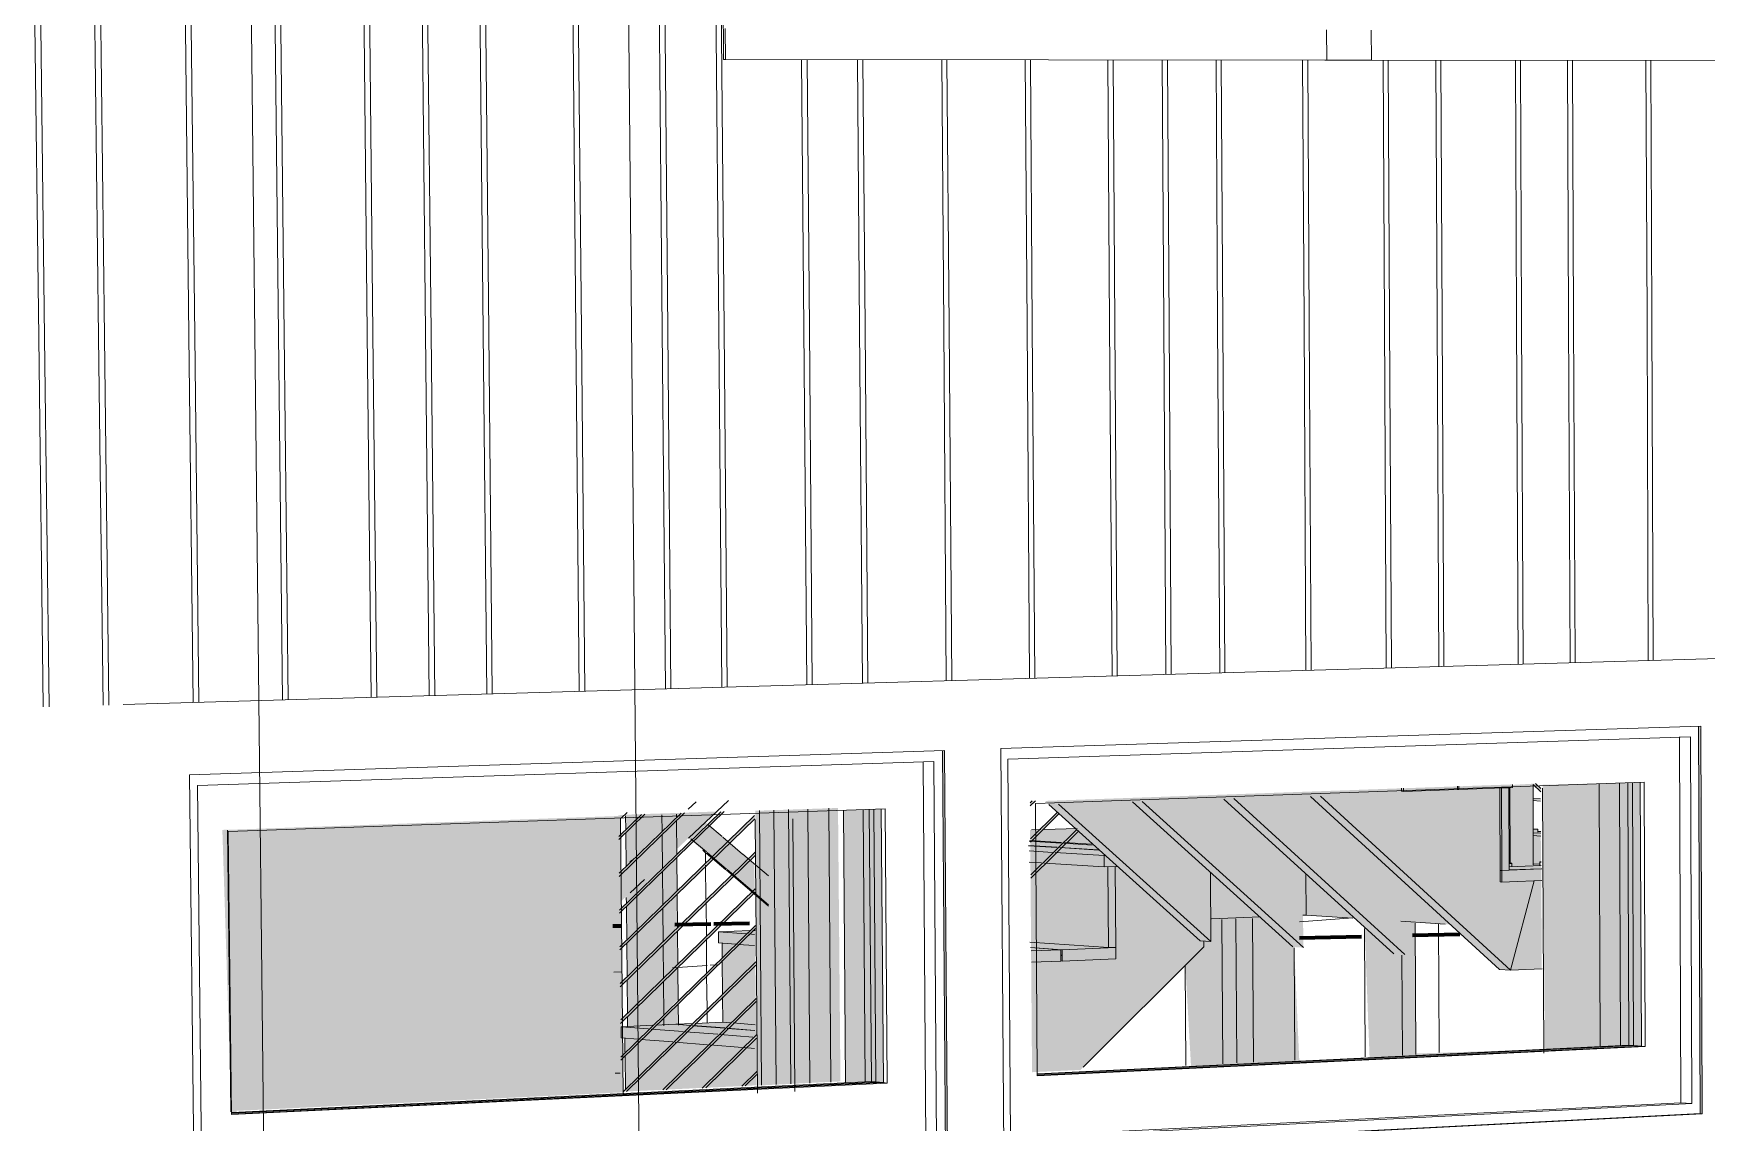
# Model space of a CAD drawing. Header units: inches. Extents: x 5690 to 5695, y -585 to 907.
# Drawn here: x 5692.9158 to 5693.0395, y -584.2429 to -584.1623 of the extents above; entities that cross this region are included whole.
import ezdxf

# ---------------------------------------------------------------- set-up
doc = ezdxf.new("R2010")
doc.units = ezdxf.units.IN
doc.header["$MEASUREMENT"] = 0
for name, color, linetype, lineweight in [('A-FLOR-HRAL', 11, 'Continuous', 9), ('A-GLAZ-2', 151, 'Continuous', 9), ('A-GLAZ-CURT', 52, 'Continuous', 9), ('A-GLAZ-CWMG', 51, 'Continuous', 9), ('A-WALL', 113, 'Continuous', 13), ('A-WALL-PATT-1', 111, 'Continuous', 9), ('C-TOPO', 7, 'Continuous', 9), ('C-TOPO-MAJR', 7, 'Continuous', 70), ('G-ANNO-SYMB-1', 111, 'Continuous', 9), ('I-WALL', 2, 'Continuous', 13), ('I-WALL-1', 2, 'Continuous', 9), ('Q-CASE', 31, 'Continuous', 9), ('S-BEAM', 12, 'Continuous', 9), ('S-COLS', 52, 'Continuous', 9), ('S-STRS', 31, 'Continuous', 9)]:
    doc.layers.add(name, color=color, linetype=linetype, lineweight=lineweight)
doc.layers.add('A-GLAZ-1', color=151, linetype='Continuous', lineweight=13, transparency=0.75)

# ---------------------------------------------------------------- blocks, each defined once
blk = doc.blocks.new('FP_96-3D View 1 Copy 1 Copy 1')
at = {"layer": 'A-WALL-PATT-1'}
for p, q in [((-4883.5416, -584.22362), (-4883.54161, -584.2229)), ((-4883.54158, -584.22633), (-4883.5416, -584.22382)), ((-4883.54155, -584.22904), (-4883.54157, -584.22653)), ((-4883.48735, -584.2375), (-4883.4874, -584.22814)), ((-4883.54153, -584.23175), (-4883.54155, -584.22924)), ((-4883.5415, -584.23446), (-4883.54153, -584.23197)), ((-4883.5415, -584.23548), (-4883.5415, -584.23465)), ((-4883.48735, -584.2375), (-4883.48735, -584.2375)), ((-4883.48735, -584.23767), (-4883.48735, -584.2375)), ((-4883.52745, -584.25407), (-4883.52746, -584.25353))]:
    blk.add_line(p, q, dxfattribs=at)
blk = doc.blocks.new('FP_98-3D View 1 Copy 1 Copy 1')
at = {"layer": 'A-WALL-PATT-1'}
for p, q in [((-4883.59093, -584.1848), (-4883.59133, -584.15246)), ((-4883.5905, -584.18479), (-4883.59089, -584.15246)), ((-4883.5865, -584.18474), (-4883.58688, -584.15249)), ((-4883.58607, -584.18474), (-4883.58645, -584.1525)), ((-4883.5906, -584.21212), (-4883.59093, -584.1848)), ((-4883.59093, -584.1848), (-4883.59093, -584.1848)), ((-4883.59017, -584.21211), (-4883.5905, -584.18479)), ((-4883.5905, -584.18479), (-4883.5905, -584.18479)), ((-4883.58617, -584.21199), (-4883.5865, -584.18474)), ((-4883.5865, -584.18474), (-4883.5865, -584.18474)), ((-4883.58575, -584.21198), (-4883.58607, -584.18474)), ((-4883.58607, -584.18474), (-4883.58607, -584.18474))]:
    blk.add_line(p, q, dxfattribs=at)
blk = doc.blocks.new('FP_112-3D View 1 Copy 1 Copy 1')
at = {"layer": 'A-WALL-PATT-1'}
for p, q in [((-4883.57982, -584.18467), (-4883.58018, -584.15255)), ((-4883.57939, -584.18466), (-4883.57976, -584.15255)), ((-4883.5732, -584.18459), (-4883.57355, -584.15261)), ((-4883.57278, -584.18458), (-4883.57312, -584.15261)), ((-4883.56663, -584.18451), (-4883.56696, -584.15267)), ((-4883.56621, -584.18451), (-4883.56654, -584.15267)), ((-4883.56233, -584.18446), (-4883.56265, -584.1527)), ((-4883.56191, -584.18446), (-4883.56224, -584.15271)), ((-4883.55805, -584.18441), (-4883.55836, -584.15274)), ((-4883.55764, -584.18441), (-4883.55795, -584.15274)), ((-4883.5512, -584.18433), (-4883.5515, -584.1528)), ((-4883.55079, -584.18433), (-4883.55109, -584.1528)), ((-4883.54482, -584.18426), (-4883.5451, -584.15285)), ((-4883.54441, -584.18425), (-4883.54469, -584.15286)), ((-4883.54063, -584.18421), (-4883.5409, -584.15289)), ((-4883.54023, -584.1842), (-4883.5405, -584.15289)), ((-4883.53433, -584.18413), (-4883.5345, -584.16424)), ((-4883.53393, -584.18413), (-4883.5341, -584.16424)), ((-4883.53021, -584.18409), (-4883.53036, -584.16424)), ((-4883.52981, -584.18408), (-4883.52997, -584.16424)), ((-4883.52399, -584.18401), (-4883.52414, -584.16425)), ((-4883.5236, -584.18401), (-4883.52375, -584.16425)), ((-4883.51783, -584.18394), (-4883.51797, -584.16426)), ((-4883.51744, -584.18394), (-4883.51758, -584.16426)), ((-4883.51172, -584.18387), (-4883.51185, -584.16426)), ((-4883.51133, -584.18387), (-4883.51146, -584.16426)), ((-4883.50771, -584.18382), (-4883.50783, -584.16427)), ((-4883.50732, -584.18382), (-4883.50745, -584.16427)), ((-4883.50373, -584.18378), (-4883.50384, -584.16427)), ((-4883.50334, -584.18377), (-4883.50346, -584.16427)), ((-4883.49734, -584.1837), (-4883.49745, -584.16428)), ((-4883.49696, -584.1837), (-4883.49707, -584.16428)), ((-4883.49139, -584.18363), (-4883.49149, -584.16429)), ((-4883.49101, -584.18363), (-4883.49111, -584.16429)), ((-4883.48749, -584.18359), (-4883.48759, -584.16429)), ((-4883.48712, -584.18358), (-4883.48721, -584.1643)), ((-4883.48162, -584.18352), (-4883.48171, -584.1643)), ((-4883.48125, -584.18351), (-4883.48133, -584.1643)), ((-4883.47777, -584.18347), (-4883.47785, -584.16431)), ((-4883.4774, -584.18347), (-4883.47748, -584.16431)), ((-4883.47197, -584.18341), (-4883.47205, -584.16431)), ((-4883.47161, -584.1834), (-4883.47168, -584.16431)), ((-4883.54458, -584.21079), (-4883.54482, -584.18426)), ((-4883.54482, -584.18426), (-4883.54482, -584.18426)), ((-4883.54417, -584.21078), (-4883.54441, -584.18425)), ((-4883.54441, -584.18425), (-4883.54441, -584.18425)), ((-4883.5404, -584.21067), (-4883.54063, -584.18421)), ((-4883.54063, -584.18421), (-4883.54063, -584.18421)), ((-4883.54, -584.21066), (-4883.54023, -584.1842)), ((-4883.54023, -584.1842), (-4883.54023, -584.1842)), ((-4883.53412, -584.21049), (-4883.53433, -584.18413)), ((-4883.53433, -584.18413), (-4883.53433, -584.18413)), ((-4883.53372, -584.21048), (-4883.53393, -584.18413)), ((-4883.53393, -584.18413), (-4883.53393, -584.18413)), ((-4883.53, -584.21037), (-4883.53021, -584.18409)), ((-4883.53021, -584.18409), (-4883.53021, -584.18409)), ((-4883.5296, -584.21036), (-4883.52981, -584.18408)), ((-4883.52981, -584.18408), (-4883.52981, -584.18408)), ((-4883.5238, -584.2102), (-4883.52399, -584.18401)), ((-4883.52399, -584.18401), (-4883.52399, -584.18401)), ((-4883.5234, -584.21018), (-4883.5236, -584.18401)), ((-4883.5236, -584.18401), (-4883.5236, -584.18401)), ((-4883.51765, -584.21002), (-4883.51783, -584.18394)), ((-4883.51783, -584.18394), (-4883.51783, -584.18394)), ((-4883.51726, -584.21001), (-4883.51744, -584.18394)), ((-4883.51744, -584.18394), (-4883.51744, -584.18394)), ((-4883.51154, -584.20984), (-4883.51172, -584.18387)), ((-4883.51172, -584.18387), (-4883.51172, -584.18387)), ((-4883.51116, -584.20983), (-4883.51133, -584.18387)), ((-4883.51133, -584.18387), (-4883.51133, -584.18387)), ((-4883.50755, -584.20973), (-4883.50771, -584.18382)), ((-4883.50771, -584.18382), (-4883.50771, -584.18382)), ((-4883.50716, -584.20972), (-4883.50732, -584.18382)), ((-4883.50732, -584.18382), (-4883.50732, -584.18382)), ((-4883.50357, -584.20961), (-4883.50373, -584.18378)), ((-4883.50373, -584.18378), (-4883.50373, -584.18378)), ((-4883.50319, -584.2096), (-4883.50334, -584.18377)), ((-4883.50334, -584.18377), (-4883.50334, -584.18377)), ((-4883.4972, -584.20943), (-4883.49734, -584.1837)), ((-4883.49734, -584.1837), (-4883.49734, -584.1837)), ((-4883.49682, -584.20942), (-4883.49696, -584.1837)), ((-4883.49696, -584.1837), (-4883.49696, -584.1837)), ((-4883.49126, -584.20926), (-4883.49139, -584.18363)), ((-4883.49139, -584.18363), (-4883.49139, -584.18363)), ((-4883.49088, -584.20925), (-4883.49101, -584.18363)), ((-4883.49101, -584.18363), (-4883.49101, -584.18363)), ((-4883.48737, -584.20914), (-4883.48749, -584.18359)), ((-4883.48749, -584.18359), (-4883.48749, -584.18359)), ((-4883.48699, -584.20913), (-4883.48712, -584.18358)), ((-4883.48712, -584.18358), (-4883.48712, -584.18358)), ((-4883.48151, -584.20898), (-4883.48162, -584.18352)), ((-4883.48162, -584.18352), (-4883.48162, -584.18352)), ((-4883.48113, -584.20896), (-4883.48125, -584.18351)), ((-4883.48125, -584.18351), (-4883.48125, -584.18351)), ((-4883.47766, -584.20886), (-4883.47777, -584.18347)), ((-4883.47777, -584.18347), (-4883.47777, -584.18347)), ((-4883.47729, -584.20885), (-4883.4774, -584.18347)), ((-4883.4774, -584.18347), (-4883.4774, -584.18347)), ((-4883.47188, -584.2087), (-4883.47197, -584.18341)), ((-4883.47197, -584.18341), (-4883.47197, -584.18341)), ((-4883.47151, -584.20869), (-4883.47161, -584.1834)), ((-4883.47161, -584.1834), (-4883.47161, -584.1834)), ((-4883.57951, -584.2118), (-4883.57982, -584.18467)), ((-4883.57982, -584.18467), (-4883.57982, -584.18467)), ((-4883.57909, -584.21179), (-4883.57939, -584.18466)), ((-4883.57939, -584.18466), (-4883.57939, -584.18466)), ((-4883.5729, -584.21161), (-4883.5732, -584.18459)), ((-4883.5732, -584.18459), (-4883.5732, -584.18459)), ((-4883.57248, -584.2116), (-4883.57278, -584.18458)), ((-4883.57278, -584.18458), (-4883.57278, -584.18458)), ((-4883.56635, -584.21142), (-4883.56663, -584.18451)), ((-4883.56663, -584.18451), (-4883.56663, -584.18451)), ((-4883.56593, -584.21141), (-4883.56621, -584.18451)), ((-4883.56621, -584.18451), (-4883.56621, -584.18451)), ((-4883.56206, -584.2113), (-4883.56233, -584.18446)), ((-4883.56233, -584.18446), (-4883.56233, -584.18446)), ((-4883.56164, -584.21129), (-4883.56191, -584.18446)), ((-4883.56191, -584.18446), (-4883.56191, -584.18446)), ((-4883.55779, -584.21118), (-4883.55805, -584.18441)), ((-4883.55805, -584.18441), (-4883.55805, -584.18441)), ((-4883.55738, -584.21116), (-4883.55764, -584.18441)), ((-4883.55764, -584.18441), (-4883.55764, -584.18441)), ((-4883.55095, -584.21098), (-4883.5512, -584.18433)), ((-4883.5512, -584.18433), (-4883.5512, -584.18433)), ((-4883.55054, -584.21097), (-4883.55079, -584.18433)), ((-4883.55079, -584.18433), (-4883.55079, -584.18433))]:
    blk.add_line(p, q, dxfattribs=at)
blk = doc.blocks.new('FP_116-3D View 1 Copy 1 Copy 1')
at = {"layer": 'S-COLS'}
for p, q in [((-4883.53746, -584.2401), (-4883.53763, -584.21979)), ((-4883.53639, -584.24005), (-4883.53656, -584.21975)), ((-4883.53531, -584.24), (-4883.53548, -584.21971)), ((-4883.53714, -584.27791), (-4883.53734, -584.25411)), ((-4883.53607, -584.27804), (-4883.53627, -584.25405)), ((-4883.53499, -584.27817), (-4883.53519, -584.25399))]:
    blk.add_line(p, q, dxfattribs=at)
blk = doc.blocks.new('FP_117-3D View 1 Copy 1 Copy 1')
at = {"layer": 'S-COLS'}
for p, q in [((-4883.53389, -584.23993), (-4883.53405, -584.21967)), ((-4883.53233, -584.23986), (-4883.5325, -584.21961)), ((-4883.53358, -584.27813), (-4883.53377, -584.25391)), ((-4883.53203, -584.27802), (-4883.53222, -584.25382)), ((-4883.53048, -584.2779), (-4883.53067, -584.25373))]:
    blk.add_line(p, q, dxfattribs=at)

msp = doc.modelspace()

# ---------------------------------------------------------------- hatches: boundary and pattern name
at = {"layer": 'A-GLAZ-1'}
h = msp.add_hatch(color=256, dxfattribs=at)
h.paths.add_polyline_path([(5692.98965, -584.23913), (5692.99324, -584.23896), (5693.00236, -584.22987), (5693.00236, -584.22942), (5693.00287, -584.22946), (5693.00284, -584.22781), (5693.00653, -584.2277), (5693.00893, -584.22987), (5693.00973, -584.22992), (5693.00969, -584.22752), (5693.00992, -584.22752), (5693.01352, -584.22775), (5693.01642, -584.23038), (5693.01723, -584.23043), (5693.0172, -584.22799), (5693.02058, -584.22821), (5693.02422, -584.23153), (5693.02505, -584.23159), (5693.02735, -584.23149), (5693.02732, -584.22408), (5693.02495, -584.22417), (5693.02495, -584.21809), (5693.0252, -584.21808), (5693.02516, -584.21785), (5692.99061, -584.21907), (5692.99282, -584.2211), (5692.99042, -584.22119), (5692.98952, -584.22212), (5692.98954, -584.22454), (5692.99293, -584.22117), (5692.99305, -584.22128), (5692.98954, -584.22477), (5692.98965, -584.23904)], flags=0)
h.paths.add_polyline_path([(5693.02723, -584.22374), (5693.02726, -584.22358), (5693.02731, -584.22358), (5693.02728, -584.22167), (5693.0267, -584.22163), (5693.02673, -584.22371), (5693.02723, -584.22374)], flags=0)
h.paths.add_polyline_path([(5692.98951, -584.22186), (5692.99017, -584.2212), (5692.9895, -584.22122), (5692.9895, -584.22141)], flags=0)
h = msp.add_hatch(color=256, dxfattribs=at)
h.paths.add_polyline_path([(5692.98955, -584.22477), (5692.99304, -584.22126), (5692.99296, -584.22118), (5692.98955, -584.22459), (5692.98955, -584.22477)], flags=0)
h.paths.add_polyline_path([(5693.02495, -584.22417), (5693.02732, -584.22408), (5693.02727, -584.22359), (5693.02724, -584.22359), (5693.02724, -584.22374), (5693.02673, -584.22371), (5693.02671, -584.22163), (5693.02728, -584.22167), (5693.02728, -584.22132), (5693.02704, -584.22129), (5693.02701, -584.22117), (5693.02672, -584.22115), (5693.02671, -584.21904), (5693.02727, -584.21903), (5693.02727, -584.21891), (5693.02671, -584.2189), (5693.02673, -584.21787), (5693.02729, -584.21832), (5693.02729, -584.21816), (5693.02681, -584.21779), (5693.02519, -584.21789), (5693.02519, -584.21808), (5693.02492, -584.21809), (5693.02495, -584.2241)], flags=0)
h.paths.add_polyline_path([(5692.98953, -584.22211), (5692.99162, -584.21998), (5692.99153, -584.2199), (5692.98953, -584.22192), (5692.98953, -584.2221)], flags=0)
h.paths.add_polyline_path([(5692.98951, -584.21944), (5692.98983, -584.21906), (5692.98965, -584.21907), (5692.98951, -584.21925), (5692.98951, -584.21944)], flags=0)
for points in [[(5692.99004, -584.23936), (5693.03472, -584.2372), (5693.03462, -584.2177), (5693.02742, -584.21788), (5693.02758, -584.23744), (5693.01805, -584.23775), (5693.018, -584.22803), (5693.01717, -584.22798), (5693.01718, -584.23041), (5693.01637, -584.23035), (5693.01425, -584.22842), (5693.01462, -584.23806), (5693.00942, -584.23831), (5693.00904, -584.22986), (5693.00889, -584.22985), (5693.00646, -584.22765), (5693.00282, -584.2278), (5693.00283, -584.22944), (5693.00232, -584.22944), (5693.00228, -584.2299), (5693.00099, -584.23119), (5693.00141, -584.23869), (5692.99004, -584.23924), (5692.99004, -584.23933)], [(5692.96935, -584.24012), (5692.97548, -584.23981), (5692.9753, -584.21959), (5692.96918, -584.2198), (5692.96935, -584.23983)], [(5692.93036, -584.24201), (5692.9594, -584.24062), (5692.95921, -584.22018), (5692.93013, -584.22121), (5692.93036, -584.24182)]]:
    msp.add_hatch(color=256, dxfattribs=at).paths.add_polyline_path(points, flags=0)
h = msp.add_hatch(color=256, dxfattribs=at)
h.paths.add_polyline_path([(5692.93043, -584.24223), (5692.97866, -584.2399), (5692.97848, -584.21966), (5692.9757, -584.21975), (5692.97586, -584.23992), (5692.93082, -584.24209), (5692.93015, -584.2212), (5692.92976, -584.22121), (5692.93043, -584.24211)], flags=0)
h.paths.add_polyline_path([(5692.95973, -584.23574), (5692.96157, -584.23566), (5692.96348, -584.23374), (5692.96345, -584.23132), (5692.95972, -584.23495), (5692.95973, -584.23571)], flags=0)
h.paths.add_polyline_path([(5692.96182, -584.23565), (5692.96349, -584.23558), (5692.96348, -584.23403), (5692.96189, -584.23559)], flags=0)
h.paths.add_polyline_path([(5692.95972, -584.23472), (5692.96345, -584.23109), (5692.96343, -584.22861), (5692.9597, -584.23224), (5692.95971, -584.23404)], flags=0)
h.paths.add_polyline_path([(5692.95969, -584.232), (5692.96343, -584.22838), (5692.96341, -584.2259), (5692.95967, -584.22952), (5692.95969, -584.23198)], flags=0)
h.paths.add_polyline_path([(5692.95967, -584.22928), (5692.9634, -584.22566), (5692.96338, -584.22318), (5692.95965, -584.2268), (5692.95966, -584.22871)], flags=0)
h.paths.add_polyline_path([(5692.95965, -584.22656), (5692.96338, -584.22295), (5692.96336, -584.22047), (5692.96011, -584.22361), (5692.96012, -584.22568), (5692.95964, -584.22613)], flags=0)
h.paths.add_polyline_path([(5692.95962, -584.22384), (5692.96336, -584.22023), (5692.96335, -584.21996), (5692.96096, -584.22004), (5692.9596, -584.22136), (5692.95961, -584.22291)], flags=0)
h.paths.add_polyline_path([(5692.9596, -584.22112), (5692.96071, -584.22005), (5692.95959, -584.22009), (5692.9596, -584.22111)], flags=0)
h = msp.add_hatch(color=256, dxfattribs=at)
h.paths.add_polyline_path([(5692.95907, -584.22666), (5692.96012, -584.22568), (5692.96011, -584.22361), (5692.95905, -584.22463), (5692.95906, -584.22553)], flags=0)
h.paths.add_polyline_path([(5692.96913, -584.22597), (5692.96908, -584.22583), (5692.96903, -584.22588)], flags=0)
h.paths.add_polyline_path([(5692.9689, -584.22577), (5692.96913, -584.22555), (5692.96911, -584.22374), (5692.96875, -584.22343), (5692.96753, -584.22461), (5692.96862, -584.22554)], flags=0)
h.paths.add_polyline_path([(5692.9674, -584.2245), (5692.96862, -584.22332), (5692.96723, -584.22217), (5692.96603, -584.22334), (5692.96731, -584.22442)], flags=0)
h.paths.add_polyline_path([(5692.9659, -584.22323), (5692.96712, -584.22205), (5692.96575, -584.22088), (5692.96453, -584.22206), (5692.96577, -584.22312)], flags=0)
h.paths.add_polyline_path([(5692.96337, -584.22264), (5692.96424, -584.22182), (5692.9644, -584.22195), (5692.96562, -584.22077), (5692.96549, -584.22066), (5692.96635, -584.21985), (5692.9639, -584.21994), (5692.96335, -584.22049), (5692.96337, -584.22218)], flags=0)
h.paths.add_polyline_path([(5692.96335, -584.22023), (5692.96365, -584.21995), (5692.96335, -584.21996)], flags=0)
h = msp.add_hatch(color=256, dxfattribs=at)
h.paths.add_polyline_path([(5692.9594, -584.24058), (5692.95969, -584.24053), (5692.96923, -584.23114), (5692.96922, -584.23097), (5692.95969, -584.24029)], flags=0)
h.paths.add_polyline_path([(5692.96234, -584.24044), (5692.96259, -584.24043), (5692.96925, -584.23384), (5692.96925, -584.23367), (5692.96297, -584.23982)], flags=0)
h.paths.add_polyline_path([(5692.96526, -584.2403), (5692.96552, -584.24029), (5692.96927, -584.23654), (5692.96927, -584.23637), (5692.96576, -584.23982)], flags=0)
h.paths.add_polyline_path([(5692.96818, -584.24016), (5692.96844, -584.24015), (5692.96929, -584.23924), (5692.96929, -584.23907), (5692.96853, -584.23982)], flags=0)
h.paths.add_polyline_path([(5692.95923, -584.23824), (5692.9692, -584.22844), (5692.9692, -584.22827), (5692.95923, -584.23806), (5692.95923, -584.23824)], flags=0)
h.paths.add_polyline_path([(5692.9592, -584.23553), (5692.96918, -584.22574), (5692.96918, -584.22557), (5692.9592, -584.23535), (5692.9592, -584.23552)], flags=0)
h.paths.add_polyline_path([(5692.95918, -584.23281), (5692.96916, -584.22303), (5692.96916, -584.22287), (5692.95918, -584.23263), (5692.95918, -584.23281)], flags=0)
h.paths.add_polyline_path([(5692.95915, -584.23009), (5692.96913, -584.22033), (5692.96913, -584.22016), (5692.95915, -584.22991), (5692.95915, -584.23009)], flags=0)
h.paths.add_polyline_path([(5692.95913, -584.22737), (5692.96681, -584.21986), (5692.96663, -584.21987), (5692.95913, -584.22719), (5692.95913, -584.22737)], flags=0)
h.paths.add_polyline_path([(5692.9591, -584.22465), (5692.96388, -584.21996), (5692.9637, -584.21997), (5692.9591, -584.22447), (5692.9591, -584.22465)], flags=0)
h.paths.add_polyline_path([(5692.95908, -584.22193), (5692.96094, -584.22006), (5692.96076, -584.22007), (5692.95908, -584.22175), (5692.95908, -584.22193)], flags=0)
h.paths.add_polyline_path([(5692.95907, -584.22054), (5692.9595, -584.22011), (5692.95906, -584.22013)], flags=0)
h = msp.add_hatch(color=256, dxfattribs=at)
h.paths.add_polyline_path([(5692.95961, -584.24056), (5692.9623, -584.24043), (5692.96921, -584.23366), (5692.96919, -584.2312), (5692.96676, -584.23357), (5692.96678, -584.23543), (5692.96476, -584.23552), (5692.95965, -584.24052)], flags=0)
h.paths.add_polyline_path([(5692.96256, -584.24042), (5692.96524, -584.24029), (5692.96925, -584.23637), (5692.96922, -584.2339), (5692.96261, -584.24037)], flags=0)
h.paths.add_polyline_path([(5692.95957, -584.24036), (5692.96451, -584.23553), (5692.96181, -584.23568), (5692.95955, -584.23788), (5692.95956, -584.23981)], flags=0)
h.paths.add_polyline_path([(5692.96549, -584.24028), (5692.96816, -584.24016), (5692.96927, -584.23907), (5692.96925, -584.2366), (5692.9659, -584.23988)], flags=0)
h.paths.add_polyline_path([(5692.96841, -584.24014), (5692.96928, -584.2401), (5692.96928, -584.2393), (5692.96875, -584.23981)], flags=0)
h.paths.add_polyline_path([(5692.95954, -584.23765), (5692.96158, -584.23566), (5692.95925, -584.23577), (5692.95927, -584.23659), (5692.95954, -584.23661), (5692.95954, -584.23742)], flags=0)
h.paths.add_polyline_path([(5692.96676, -584.23333), (5692.96919, -584.23096), (5692.96917, -584.22864), (5692.96901, -584.22865), (5692.96674, -584.23086), (5692.96676, -584.23292)], flags=0)
h.paths.add_polyline_path([(5692.96674, -584.23063), (5692.96875, -584.22866), (5692.96645, -584.22875), (5692.96646, -584.22957), (5692.96673, -584.22959), (5692.96674, -584.23046)], flags=0)
at = {"layer": 'A-WALL'}
for points in [[(5693.03921, -584.2422), (5693.03907, -584.21353), (5693.03896, -584.21354), (5693.03907, -584.24219)], [(5692.98339, -584.24509), (5692.98313, -584.21533), (5692.98303, -584.21539), (5692.98325, -584.24508)]]:
    msp.add_hatch(color=256, dxfattribs=at).paths.add_polyline_path(points, flags=0)

# ---------------------------------------------------------------- linework, layer by layer
at = {"layer": 'A-FLOR-HRAL'}
for p, q in [((5693.025, -584.21811), (5693.02502, -584.22369)), ((5693.02669, -584.21888), (5693.02727, -584.21891)), ((5693.02673, -584.2238), (5693.02671, -584.21785)), ((5693.02729, -584.21839), (5693.02671, -584.21785)), ((5693.02689, -584.21779), (5693.02729, -584.21816)), ((5692.96102, -584.22006), (5692.95908, -584.22193)), ((5692.95908, -584.2217), (5692.96076, -584.22007)), ((5692.96395, -584.21996), (5692.9591, -584.22465)), ((5692.9591, -584.22442), (5692.9637, -584.21997)), ((5692.96688, -584.21986), (5692.95913, -584.22737)), ((5692.95913, -584.22714), (5692.96663, -584.21987)), ((5692.95915, -584.22986), (5692.96913, -584.22016)), ((5692.95926, -584.22035), (5692.9597, -584.21993)), ((5692.98951, -584.2192), (5692.98966, -584.21906)), ((5692.9899, -584.21906), (5692.98951, -584.21944)), ((5692.98953, -584.22187), (5692.99153, -584.2199)), ((5692.99166, -584.22001), (5692.98953, -584.22211)), ((5693.02727, -584.21908), (5693.02669, -584.21904)), ((5692.96914, -584.2204), (5692.95915, -584.23009)), ((5692.98955, -584.22454), (5692.99296, -584.22118)), ((5692.99308, -584.2213), (5692.98955, -584.22477)), ((5693.02728, -584.22132), (5693.02704, -584.22133)), ((5693.02706, -584.22116), (5693.02706, -584.22139)), ((5693.0267, -584.22142), (5693.02728, -584.22145)), ((5693.02728, -584.22167), (5693.0267, -584.22163)), ((5692.95918, -584.23258), (5692.96916, -584.22287)), ((5692.96916, -584.2231), (5692.95918, -584.23281)), ((5693.02732, -584.22385), (5693.02495, -584.22394)), ((5693.02515, -584.22392), (5693.02515, -584.22368)), ((5693.02673, -584.22371), (5693.02724, -584.22374)), ((5693.02722, -584.22358), (5693.02722, -584.22383)), ((5693.02727, -584.22357), (5693.02731, -584.22357)), ((5693.02495, -584.22417), (5693.02732, -584.22408)), ((5692.96918, -584.22581), (5692.9592, -584.23553)), ((5692.95924, -584.23526), (5692.96918, -584.22557)), ((5692.95923, -584.23801), (5692.9692, -584.22827)), ((5692.9692, -584.22851), (5692.95923, -584.23824)), ((5692.9594, -584.24058), (5692.96922, -584.23097)), ((5692.96923, -584.23121), (5692.95965, -584.24057)), ((5692.96234, -584.24044), (5692.96925, -584.23367)), ((5692.96925, -584.23391), (5692.96259, -584.24043)), ((5692.96526, -584.2403), (5692.96927, -584.23637)), ((5692.96927, -584.23661), (5692.96552, -584.24029)), ((5692.96818, -584.24016), (5692.96929, -584.23907)), ((5692.96929, -584.23931), (5692.96844, -584.24015))]:
    msp.add_line(p, q, dxfattribs=at)
for points in [[(5693.02701, -584.22115, 0), (5693.02697, -584.22115, 0), (5693.02693, -584.22115, 0), (5693.02687, -584.22115, 0), (5693.02682, -584.22115, 0), (5693.02676, -584.22115, 0), (5693.02671, -584.22115, 0)], [(5693.02671, -584.22117, 0), (5693.02676, -584.22117, 0), (5693.02681, -584.22117, 0), (5693.02687, -584.22117, 0), (5693.02692, -584.22117, 0), (5693.02697, -584.22117, 0), (5693.02701, -584.22117, 0), (5693.02704, -584.22116, 0), (5693.02706, -584.22116, 0), (5693.02706, -584.22116, 0), (5693.02704, -584.22116, 0)], [(5693.02506, -584.22369, 0), (5693.02501, -584.22369, 0), (5693.02495, -584.22369, 0)], [(5693.02496, -584.22367, 0), (5693.02501, -584.22367, 0), (5693.02506, -584.22367, 0), (5693.02511, -584.22367, 0)], [(5693.02514, -584.22367, 0), (5693.02515, -584.22368, 0), (5693.02515, -584.22368, 0), (5693.02513, -584.22368, 0), (5693.0251, -584.22368, 0), (5693.02506, -584.22369, 0)], [(5693.02731, -584.22359, 0), (5693.02727, -584.22359, 0), (5693.02724, -584.22359, 0), (5693.02722, -584.22358, 0), (5693.02722, -584.22358, 0), (5693.02724, -584.22358, 0)]]:
    msp.add_polyline3d(points, dxfattribs=at)
at = {"layer": 'A-GLAZ-2'}
for p, q in [((5692.96698, -584.16423), (5692.96696, -584.16194)), ((5693.01145, -584.16428), (5693.01144, -584.16206)), ((5693.01473, -584.16207), (5693.01475, -584.16429)), ((5692.96684, -584.16423), (5692.96698, -584.16423)), ((5693.01475, -584.16429), (5692.96698, -584.16423)), ((5693.01131, -584.16428), (5693.01145, -584.16428)), ((5693.05654, -584.16434), (5693.01145, -584.16428)), ((5693.01475, -584.16429), (5693.0146, -584.16429)), ((5693.03907, -584.24219), (5693.03896, -584.21353)), ((5692.98787, -584.21597), (5693.03836, -584.21432)), ((5693.03764, -584.24139), (5693.03755, -584.21434)), ((5693.03836, -584.21432), (5693.03845, -584.24145)), ((5692.92791, -584.21793), (5692.98238, -584.21615)), ((5692.9818, -584.24424), (5692.98159, -584.21617)), ((5692.98238, -584.21615), (5692.98259, -584.24431)), ((5692.98325, -584.24508), (5692.98303, -584.21534)), ((5692.98807, -584.24403), (5692.98787, -584.21597)), ((5692.9899, -584.21926), (5693.03493, -584.21769)), ((5693.03493, -584.21769), (5693.03501, -584.23723)), ((5692.92824, -584.24709), (5692.92791, -584.21793)), ((5693.03167, -584.23724), (5693.03159, -584.2178)), ((5693.03319, -584.23717), (5693.03311, -584.21775)), ((5693.0338, -584.23714), (5693.03373, -584.21773)), ((5693.03406, -584.21772), (5693.03414, -584.23716)), ((5693.03472, -584.2372), (5693.03464, -584.2177)), ((5693.03472, -584.2372), (5693.03464, -584.2177)), ((5693.03464, -584.2177), (5693.03472, -584.2372)), ((5692.9302, -584.22134), (5692.97878, -584.21965)), ((5692.97586, -584.23992), (5692.9757, -584.21975)), ((5692.97731, -584.23985), (5692.97715, -584.2197)), ((5692.97777, -584.23983), (5692.97761, -584.21969)), ((5692.97794, -584.21968), (5692.97809, -584.23986)), ((5692.97866, -584.2399), (5692.9785, -584.21966)), ((5692.97866, -584.2399), (5692.9785, -584.21966)), ((5692.9785, -584.21966), (5692.97866, -584.2399)), ((5692.97878, -584.21965), (5692.97894, -584.23993)), ((5692.99004, -584.23939), (5692.9899, -584.21926)), ((5692.93043, -584.24226), (5692.9302, -584.22134)), ((5692.99004, -584.23936), (5693.03472, -584.2372)), ((5692.99004, -584.23936), (5693.03472, -584.2372)), ((5693.03472, -584.2372), (5692.99004, -584.23936)), ((5693.03501, -584.23723), (5692.99004, -584.23939)), ((5693.03414, -584.23716), (5692.99006, -584.23928)), ((5692.99007, -584.23924), (5693.0338, -584.23714)), ((5693.03472, -584.2372), (5693.0338, -584.23714)), ((5693.03472, -584.2372), (5693.03414, -584.23716)), ((5693.03472, -584.2372), (5693.03501, -584.23723)), ((5692.97894, -584.23993), (5692.93043, -584.24226)), ((5692.93044, -584.24223), (5692.97866, -584.2399)), ((5692.93044, -584.24223), (5692.97866, -584.2399)), ((5692.97866, -584.2399), (5692.93044, -584.24223)), ((5692.93046, -584.24211), (5692.97777, -584.23983)), ((5692.97809, -584.23986), (5692.93046, -584.24215)), ((5692.97866, -584.2399), (5692.97777, -584.23983)), ((5692.97866, -584.2399), (5692.97809, -584.23986)), ((5692.97866, -584.2399), (5692.97894, -584.23993)), ((5692.98757, -584.24485), (5693.03907, -584.24219)), ((5693.03845, -584.24145), (5692.98807, -584.24403)), ((5692.98809, -584.24392), (5693.03764, -584.24139)), ((5693.03764, -584.24139), (5693.03845, -584.24145))]:
    msp.add_line(p, q, dxfattribs=at)
at = {"layer": 'A-GLAZ-CWMG'}
for p, q in [((5692.96227, -584.22009), (5692.96229, -584.22138)), ((5692.96335, -584.22005), (5692.96336, -584.22034)), ((5692.9596, -584.22122), (5692.95959, -584.22018)), ((5692.96336, -584.22054), (5692.96338, -584.22305)), ((5692.95962, -584.22394), (5692.9596, -584.22144)), ((5692.96229, -584.22159), (5692.96231, -584.22409)), ((5692.96338, -584.22325), (5692.9634, -584.22575)), ((5692.96231, -584.2243), (5692.96233, -584.2268)), ((5692.95965, -584.22666), (5692.95964, -584.22621)), ((5692.96341, -584.22596), (5692.96343, -584.22848)), ((5692.95967, -584.22938), (5692.95965, -584.22688)), ((5692.96234, -584.22702), (5692.96236, -584.22952)), ((5692.96343, -584.22867), (5692.96345, -584.23118)), ((5693.0037, -584.22785), (5693.00377, -584.2385)), ((5693.00472, -584.2278), (5693.00479, -584.23845)), ((5693.0143, -584.23799), (5693.01425, -584.2285)), ((5693.018, -584.22811), (5693.01805, -584.23781)), ((5692.9597, -584.23205), (5692.95967, -584.22959)), ((5692.96236, -584.22971), (5692.96238, -584.23222)), ((5693.00103, -584.23863), (5693.00099, -584.23126)), ((5693.01701, -584.23047), (5693.01705, -584.23786)), ((5692.95972, -584.23481), (5692.9597, -584.23231)), ((5692.96239, -584.23242), (5692.96241, -584.23493)), ((5692.96345, -584.23138), (5692.96348, -584.23389)), ((5692.96348, -584.23409), (5692.96349, -584.23565)), ((5692.95973, -584.23581), (5692.95972, -584.23502)), ((5692.96241, -584.23513), (5692.96241, -584.2357))]:
    msp.add_line(p, q, dxfattribs=at)
at = {"layer": 'A-WALL'}
for p, q in [((5692.98735, -584.2152), (5693.03911, -584.21353)), ((5693.03911, -584.21353), (5693.03921, -584.2422)), ((5692.98756, -584.24487), (5692.98735, -584.2152)), ((5692.92733, -584.21713), (5692.98317, -584.21533)), ((5692.98317, -584.21533), (5692.98339, -584.24509)), ((5692.92768, -584.24797), (5692.92733, -584.21713)), ((5693.02742, -584.21813), (5693.0275, -584.23773)), ((5693.03921, -584.2422), (5692.98756, -584.24487)), ((5693.03921, -584.2422), (5693.03906, -584.24219))]:
    msp.add_line(p, q, dxfattribs=at)
at = {"layer": 'C-TOPO'}
for p, q in [((5693.00943, -584.228), (5693.01337, -584.22771)), ((5692.96306, -584.23142), (5692.96562, -584.23123)), ((5692.96584, -584.23121), (5692.96635, -584.23118)), ((5692.95871, -584.23174), (5692.95929, -584.2317)), ((5692.95882, -584.23921), (5692.95918, -584.23921)), ((5692.95918, -584.23921), (5692.95882, -584.23921))]:
    msp.add_line(p, q, dxfattribs=at)
at = {"layer": 'C-TOPO-MAJR'}
for p, q in [((5692.95923, -584.22833), (5692.95865, -584.22834)), ((5692.9659, -584.22819), (5692.96324, -584.22824)), ((5692.96875, -584.22813), (5692.96611, -584.22819)), ((5693.01403, -584.22912), (5693.00944, -584.22923)), ((5693.0213, -584.22894), (5693.0178, -584.22903))]:
    msp.add_line(p, q, dxfattribs=at)
at = {"layer": 'G-ANNO-SYMB-1'}
for p, q in [((5692.96196, -584.39632), (5692.95831, -583.99413)), ((5692.93431, -584.3797), (5692.93019, -584.00604))]:
    msp.add_line(p, q, dxfattribs=at)
at = {"layer": 'I-WALL'}
for p, q in [((5692.96684, -584.16423), (5692.96588, -584.05257)), ((5692.92243, -584.21195), (5693.16242, -584.20503)), ((5692.95921, -584.22035), (5692.9594, -584.24081))]:
    msp.add_line(p, q, dxfattribs=at)
at = {"layer": 'Q-CASE'}
msp.add_line((5692.93038, -584.24206), (5692.93015, -584.22123), dxfattribs=at)
at = {"layer": 'S-BEAM'}
for p, q in [((5692.96481, -584.21913), (5692.96422, -584.21969)), ((5692.96423, -584.22183), (5692.96721, -584.21905)), ((5692.96673, -584.22171), (5692.96567, -584.22082)), ((5692.96442, -584.22188), (5692.96556, -584.22284)), ((5692.96824, -584.223), (5692.96677, -584.22175)), ((5692.9599, -584.2236), (5692.96006, -584.22345)), ((5692.96551, -584.2229), (5692.96531, -584.22272)), ((5692.96701, -584.22417), (5692.96555, -584.22293)), ((5692.96561, -584.22288), (5692.96706, -584.22412)), ((5692.97015, -584.22462), (5692.96825, -584.223)), ((5692.95992, -584.22587), (5692.96098, -584.22488)), ((5692.97016, -584.22685), (5692.96705, -584.2242)), ((5692.9671, -584.22415), (5692.97016, -584.22675))]:
    msp.add_line(p, q, dxfattribs=at)
at = {"layer": 'S-COLS'}
for p, q in [((5692.96935, -584.24069), (5692.96918, -584.22048)), ((5692.97211, -584.24056), (5692.97195, -584.2204)), ((5693.00603, -584.2384), (5693.00597, -584.22776)), ((5693.00908, -584.23825), (5693.00904, -584.22994))]:
    msp.add_line(p, q, dxfattribs=at)
at = {"layer": 'S-STRS'}
for p, q in [((5693.00384, -584.21893), (5693.01642, -584.23038)), ((5693.00457, -584.2189), (5693.01723, -584.23043)), ((5693.01024, -584.21875), (5693.02422, -584.23153)), ((5693.01098, -584.21872), (5693.02505, -584.23159)), ((5693.01698, -584.21836), (5693.01698, -584.21813)), ((5693.01712, -584.21837), (5693.01698, -584.21836)), ((5693.01712, -584.21813), (5693.01712, -584.21837)), ((5693.01712, -584.21837), (5693.02112, -584.21823)), ((5693.02112, -584.21823), (5693.02112, -584.21799)), ((5693.02112, -584.21822), (5693.02121, -584.21822)), ((5693.02121, -584.21799), (5693.02121, -584.21822)), ((5693.02121, -584.21822), (5693.0252, -584.21808)), ((5693.02428, -584.22506), (5693.02425, -584.21812)), ((5693.02492, -584.21809), (5693.02438, -584.21811)), ((5693.02438, -584.21811), (5693.02441, -584.22422)), ((5693.02495, -584.2242), (5693.02492, -584.21809)), ((5693.0252, -584.21808), (5693.02519, -584.21785)), ((5692.9909, -584.21933), (5693.00208, -584.22941)), ((5692.99161, -584.21931), (5693.00287, -584.22946)), ((5692.99708, -584.21914), (5693.00893, -584.22987)), ((5692.9978, -584.21912), (5693.00973, -584.22992)), ((5692.99031, -584.22119), (5692.98961, -584.22122)), ((5692.99299, -584.2211), (5692.99054, -584.22118)), ((5692.9894, -584.22237), (5692.9915, -584.2225)), ((5692.9894, -584.22238), (5692.99149, -584.22251)), ((5692.98943, -584.22204), (5692.9918, -584.22219)), ((5692.98949, -584.22199), (5692.99184, -584.22214)), ((5692.9917, -584.22251), (5692.99455, -584.22269)), ((5692.9917, -584.22252), (5692.99456, -584.2227)), ((5692.992, -584.2222), (5692.99411, -584.22233)), ((5692.99205, -584.22215), (5692.99404, -584.22227)), ((5692.98943, -584.22277), (5692.99116, -584.22288)), ((5692.98944, -584.2236), (5692.99036, -584.22366)), ((5692.99057, -584.22367), (5692.99499, -584.22395)), ((5692.99137, -584.22289), (5692.99499, -584.22311)), ((5692.99509, -584.22311), (5692.99499, -584.22311)), ((5692.99499, -584.22311), (5692.99499, -584.22395)), ((5692.99499, -584.22395), (5692.99599, -584.22391)), ((5692.9958, -584.22392), (5692.99526, -584.22394)), ((5692.99526, -584.22394), (5692.9953, -584.22992)), ((5692.99584, -584.2299), (5692.9958, -584.22392)), ((5693.00287, -584.22946), (5693.00284, -584.22436)), ((5693.00992, -584.22752), (5693.00991, -584.22447)), ((5693.00991, -584.22447), (5693.00992, -584.22752)), ((5693.02427, -584.22421), (5693.02441, -584.22422)), ((5693.02441, -584.22422), (5693.02427, -584.22421)), ((5693.02441, -584.22507), (5693.02427, -584.22506)), ((5693.02441, -584.22422), (5693.02495, -584.2242)), ((5693.02441, -584.22422), (5693.02495, -584.2242)), ((5693.02441, -584.22507), (5693.02441, -584.22422)), ((5693.02496, -584.22505), (5693.02441, -584.22507)), ((5693.02495, -584.2242), (5693.02736, -584.2241)), ((5693.02737, -584.22495), (5693.02496, -584.22505)), ((5693.02679, -584.22498), (5693.02505, -584.23159)), ((5693.02505, -584.23159), (5693.02679, -584.22498)), ((5693.00968, -584.22753), (5693.00992, -584.22752)), ((5693.00992, -584.22752), (5693.01337, -584.22774)), ((5692.96645, -584.22875), (5692.96878, -584.22866)), ((5692.96646, -584.22957), (5692.96645, -584.22875)), ((5692.96645, -584.22875), (5692.96851, -584.2289)), ((5692.96899, -584.22865), (5692.96917, -584.22864)), ((5693.00293, -584.2278), (5693.00653, -584.22765)), ((5693.01692, -584.22797), (5693.02022, -584.22819)), ((5692.96646, -584.22957), (5692.96773, -584.22966)), ((5692.96674, -584.23066), (5692.96673, -584.22959)), ((5692.9679, -584.22968), (5692.96913, -584.22976)), ((5692.96867, -584.22891), (5692.96912, -584.22894)), ((5692.98948, -584.22952), (5692.9953, -584.22992)), ((5692.98954, -584.22991), (5692.99187, -584.23007)), ((5692.98954, -584.22992), (5692.99177, -584.23007)), ((5692.99584, -584.2299), (5692.99187, -584.23007)), ((5692.99187, -584.23007), (5692.99187, -584.23048)), ((5693.00236, -584.22987), (5692.99343, -584.23877)), ((5692.9953, -584.22992), (5692.99584, -584.2299)), ((5692.99585, -584.23074), (5692.99584, -584.2299)), ((5693.00208, -584.22941), (5693.00287, -584.22946)), ((5693.00236, -584.22987), (5693.00236, -584.22942)), ((5692.96676, -584.23335), (5692.96674, -584.23084)), ((5692.99177, -584.23007), (5692.98959, -584.23016)), ((5692.9896, -584.231), (5692.99178, -584.23091)), ((5692.99178, -584.23048), (5692.99177, -584.23007)), ((5692.99177, -584.23047), (5692.99187, -584.23048)), ((5692.99177, -584.23049), (5692.99187, -584.23049)), ((5692.99187, -584.23048), (5692.99178, -584.23048)), ((5692.99178, -584.2305), (5692.99187, -584.23049)), ((5692.99178, -584.23091), (5692.99178, -584.2305)), ((5692.99178, -584.2309), (5692.99187, -584.23091)), ((5692.99187, -584.23049), (5692.99187, -584.23091)), ((5692.99187, -584.23091), (5692.99585, -584.23074)), ((5693.02505, -584.23159), (5693.02422, -584.23153)), ((5693.02422, -584.23153), (5693.02505, -584.23159)), ((5693.02739, -584.23149), (5693.02505, -584.23159)), ((5692.96678, -584.23543), (5692.96676, -584.23355)), ((5692.95925, -584.23577), (5692.9616, -584.23566)), ((5692.95926, -584.23659), (5692.95925, -584.23577)), ((5692.95925, -584.23577), (5692.96128, -584.23593)), ((5692.96147, -584.23594), (5692.96384, -584.23613)), ((5692.96183, -584.23565), (5692.96325, -584.23559)), ((5692.96325, -584.23559), (5692.96436, -584.23568)), ((5692.96334, -584.23559), (5692.96453, -584.23553)), ((5692.96334, -584.23559), (5692.96437, -584.23567)), ((5692.96403, -584.23614), (5692.96642, -584.23633)), ((5692.96454, -584.23569), (5692.96692, -584.23587)), ((5692.96456, -584.23568), (5692.96693, -584.23586)), ((5692.96474, -584.23552), (5692.96678, -584.23543)), ((5692.96678, -584.23543), (5692.96738, -584.23548)), ((5692.96709, -584.23589), (5692.96914, -584.23605)), ((5692.9671, -584.23588), (5692.96914, -584.23604)), ((5692.96755, -584.23549), (5692.96918, -584.23562)), ((5692.95926, -584.23659), (5692.96051, -584.23669)), ((5692.95954, -584.23766), (5692.95954, -584.23661)), ((5692.96071, -584.23671), (5692.96307, -584.23689)), ((5692.96325, -584.23691), (5692.96564, -584.2371)), ((5692.96581, -584.23711), (5692.9682, -584.2373)), ((5692.96659, -584.23634), (5692.96899, -584.23653)), ((5692.96837, -584.23731), (5692.96913, -584.23737)), ((5692.95957, -584.24038), (5692.95955, -584.23788))]:
    msp.add_line(p, q, dxfattribs=at)

# ---------------------------------------------------------------- block references
at = {"layer": 'A-GLAZ-CURT'}
msp.add_blockref('FP_96-3D View 1 Copy 1 Copy 1', (10576.50711, 0), dxfattribs=at)
at = {"layer": 'I-WALL-1'}
for name in ['FP_112-3D View 1 Copy 1 Copy 1', 'FP_98-3D View 1 Copy 1 Copy 1']:
    msp.add_blockref(name, (10576.50711, 0), dxfattribs=at)
at = {"layer": 'S-COLS'}
for name in ['FP_116-3D View 1 Copy 1 Copy 1', 'FP_117-3D View 1 Copy 1 Copy 1']:
    msp.add_blockref(name, (10576.50711, 0), dxfattribs=at)

doc.saveas('drawing.dxf')
